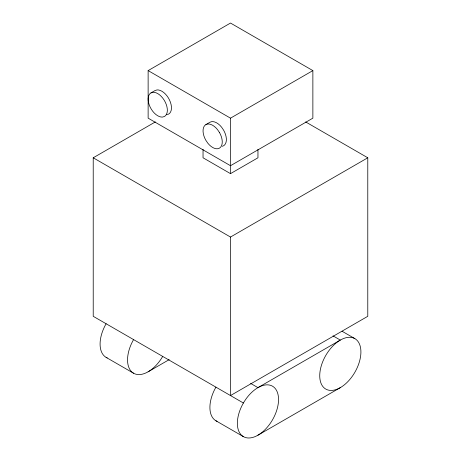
<?xml version="1.0" encoding="UTF-8"?>
<svg xmlns="http://www.w3.org/2000/svg" width="461" height="461" viewBox="0 0 461 461"><rect width="100%" height="100%" fill="white"/><g stroke="black" fill="none" stroke-linecap="round" stroke-linejoin="round"><path stroke-width="0.69" d="M148.131 70.602L230.5 23.05L312.869 70.602L312.869 118.16L230.5 165.712L148.131 118.16L148.131 70.602L230.5 118.16L312.869 70.602M150.949 92.915L152.937 92.304A13.588 7.849 60 0 1 165.366 102.33A13.588 7.849 60 0 1 164.537 116.454L162.549 117.071A13.588 7.849 60 0 1 150.119 107.038A13.588 7.849 60 0 1 150.949 92.915L155.063 90.54L157.057 89.924A13.588 7.849 60 0 1 169.487 99.956A13.588 7.849 60 0 1 168.657 114.074L167.654 114.386M243.396 403.006L93.22 316.304L93.22 157.789L155.34 121.923M205.86 124.62L209.98 122.24A13.588 7.849 60 0 1 221.58 127.173L223.568 130.088A13.588 7.849 60 0 1 222.283 146.281M203.042 149.295L203.042 157.789L230.5 173.641L257.958 157.789L257.958 149.295M230.5 237.046L367.78 157.789L367.78 316.304L230.5 395.561L230.5 237.046L93.22 157.789M148.131 371.785L169.187 359.626M257.958 435.19L340.322 387.638M166.663 114.691L167.159 114.541M305.66 121.923L367.78 157.789M342.074 331.24L354.884 338.639A29.124 16.815 -60 0 1 345.652 383.748A29.124 16.815 -60 0 1 320.435 369.186A29.124 16.815 -60 0 1 354.884 338.639M333.003 335.856L340.322 340.08L257.958 387.638L250.634 383.408M106.116 357.379L133.575 373.226A29.124 16.815 -60 0 0 162.693 356.416M215.938 420.784L243.396 436.636M230.5 118.16L230.5 173.641M133.575 373.226A29.124 16.815 -60 0 1 133.575 339.601M217.062 421.337A29.124 16.815 -60 0 1 215.938 387.154M107.24 357.932A29.124 16.815 -60 0 1 106.116 323.749M219.448 132.463L217.459 129.553A13.588 7.849 60 0 0 205.03 125.231A13.588 7.849 60 0 0 205.86 140.311L207.848 143.221A13.588 7.849 60 0 0 220.277 147.543A13.588 7.849 60 0 0 219.448 132.463M263.283 431.306A29.124 16.815 -60 0 0 272.514 386.197A29.124 16.815 -60 0 0 238.066 416.744A29.124 16.815 -60 0 0 263.283 431.306"/></g></svg>
